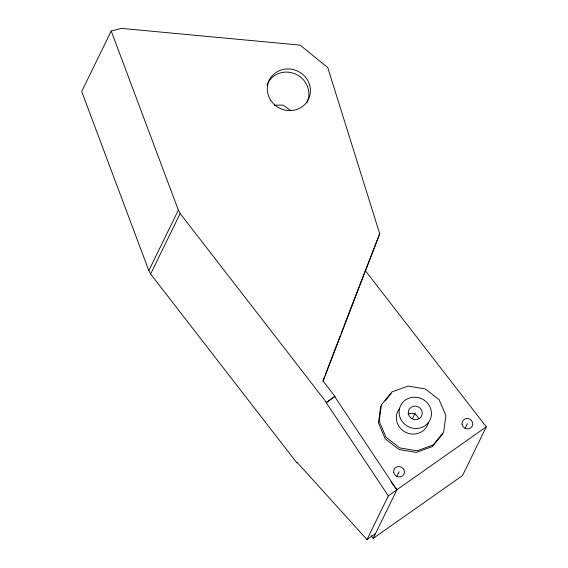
<?xml version="1.0" encoding="UTF-8"?>
<svg xmlns="http://www.w3.org/2000/svg" width="568" height="568" viewBox="0 0 568 568"><rect width="100%" height="100%" fill="white"/><g stroke="black" fill="none" stroke-linecap="round" stroke-linejoin="round"><path stroke-width="0.85" d="M380.659 406.39L378.444 422.961L385.168 438.745L399.013 449.522L416.28 452.391L432.34 446.59L442.891 433.675M322.844 381.007L324.434 376.868M325.074 375.214L340.331 335.482M340.97 333.828L343.193 328.034M343.832 326.38L359.09 286.648M359.729 284.994L379.722 233.796L327.75 67.571L300.181 45.128L121.545 28.4L111.221 31.006L81.7 91.498L148.837 270.609L150.619 274.01L296.858 462.835L297.092 462.359L366.992 539.6L375.526 533.593M379.722 233.796L323.135 381.128L334.914 396.343L326.224 402.662L388.334 495.871L366.992 539.6M148.837 270.609L178.359 210.124L111.221 31.006M150.619 274.01L180.141 213.525L178.359 210.124M326.224 402.662L334.914 396.343M412.553 418.438L415.279 412.851M396.776 476.467L399.07 471.752M371.018 535.574L373.19 538.379L396.947 489.701L486.3 426.852L365.118 270.389M465.078 428.414L467.379 423.707M486.3 426.852L462.544 475.53L373.19 538.379M385.097 400.951L391.203 393.475M388.334 495.871L396.869 489.865L334.758 396.663M274.259 105.236L283.013 105.073L290.887 110.668M390.969 481.983L396.947 489.701M180.141 213.525L326.38 402.343M428.322 422.706A16.366 15.478 26 0 1 405.63 432.276A16.366 15.478 26 0 1 399.666 408.413M408.072 414.122A7.086 6.702 26 0 1 418.595 418.737M266.939 85.157A21.804 20.618 26 0 1 295.608 74.081A21.804 20.618 26 0 1 306.72 102.872M381.433 404.792L379.225 421.364L385.942 437.154L399.794 447.925L417.061 450.793L433.121 444.992L443.672 432.078L445.88 415.506L439.156 399.723L425.311 388.945L408.044 386.077L391.984 391.877L381.433 404.792M462.032 424.175A5.453 5.155 26 0 0 470.673 427.967A5.453 5.155 26 0 0 469.424 418.978A5.453 5.155 26 0 0 462.032 424.175M393.723 472.221A5.453 5.155 26 0 0 402.371 476.012A5.453 5.155 26 0 0 401.122 467.024A5.453 5.155 26 0 0 393.723 472.221M400.334 418.247A16.366 15.478 26 0 0 428.165 422.876A16.366 15.478 26 0 0 417.338 397.43A16.366 15.478 26 0 0 400.334 418.247M408.328 413.461A7.086 6.702 26 0 0 419.567 418.389A7.086 6.702 26 0 0 417.941 406.702A7.086 6.702 26 0 0 408.328 413.461M270.553 100.018A21.804 20.618 26 0 0 307.913 100.351A21.804 20.618 26 0 0 288.097 68.913A21.804 20.618 26 0 0 270.553 100.018"/></g></svg>
